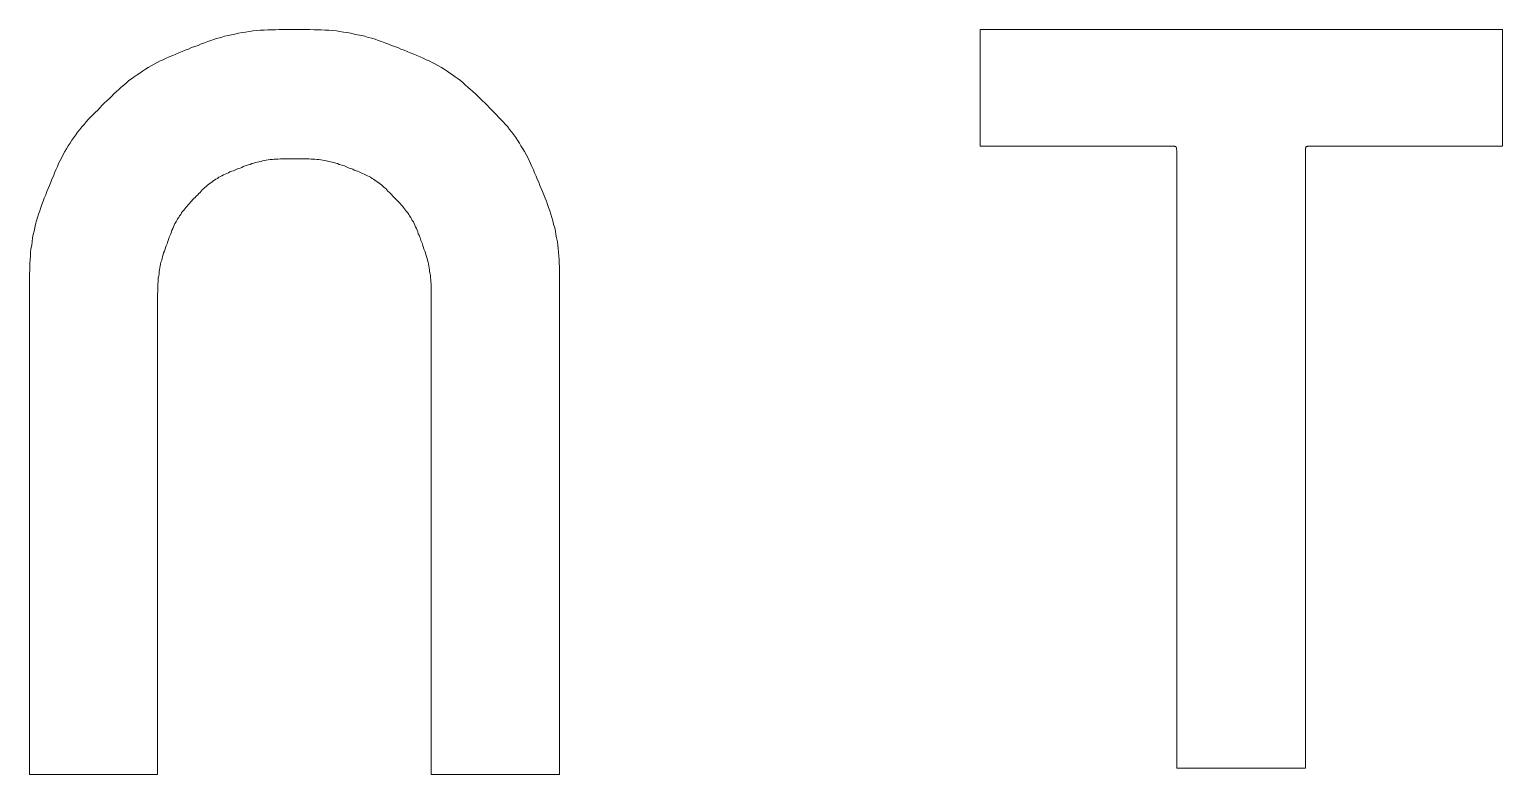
# Model space of a CAD drawing. Units: millimetres at full size, sheet at 1:100. Extents: x -138278 to 134990, y -16593 to 30671.
# Drawn here: x 61476 to 61864.7, y 21337.6 to 21534.2 of the extents above; entities that cross this region are included whole.
import ezdxf

# ---------------------------------------------------------------- set-up
doc = ezdxf.new("R2010")
doc.units = ezdxf.units.MM
doc.header["$LTSCALE"] = 100
doc.layers.add('F-0_枠', color=134, linetype='Continuous', lineweight=18)

msp = doc.modelspace()

# ---------------------------------------------------------------- linework, layer by layer
at = {"layer": 'F-0_枠'}
for points in [[(61528.4, 21532.6), (61529.3, 21532.8), (61530.2, 21533), (61531.2, 21533.2), (61532.1, 21533.4), (61533, 21533.5), (61534, 21533.7), (61535, 21533.8), (61535.9, 21533.9), (61536.9, 21534), (61537.9, 21534), (61538.9, 21534.1), (61539.9, 21534.1), (61540.9, 21534.1), (61541.9, 21534.2), (61542.9, 21534.2), (61543.9, 21534.2), (61544.9, 21534.2), (61545.9, 21534.2), (61547, 21534.2), (61548, 21534.2), (61549, 21534.2), (61550, 21534.2), (61551, 21534.1), (61552, 21534.1), (61553, 21534.1), (61554, 21534), (61555, 21534), (61556, 21533.9), (61557, 21533.8), (61557.9, 21533.7), (61558.9, 21533.5), (61559.8, 21533.4), (61560.8, 21533.2), (61561.7, 21533), (61562.6, 21532.8), (61563.6, 21532.6), (61564.5, 21532.4), (61565.4, 21532.1), (61566.3, 21531.9)], [(61864.7, 21503.4), (61864.7, 21534.2), (61726.9, 21534.2), (61726.9, 21503.4), (61777.2, 21503.4), (61777.4, 21503.4), (61777.6, 21503.4), (61777.8, 21503.4), (61778, 21503.4), (61778.1, 21503.4), (61778.2, 21503.3), (61778.4, 21503.3), (61778.4, 21503.3), (61778.5, 21503.2), (61778.6, 21503.2), (61778.6, 21503.1), (61778.7, 21503), (61778.7, 21502.9), (61778.7, 21502.8), (61778.7, 21502.6), (61778.8, 21502.3), (61778.8, 21502), (61778.8, 21501.6), (61778.8, 21501.1), (61778.8, 21500.6), (61778.8, 21339.3), (61812.7, 21339.3), (61812.7, 21500.6), (61812.7, 21501.1), (61812.7, 21501.6), (61812.7, 21502), (61812.7, 21502.3), (61812.7, 21502.6), (61812.7, 21502.8), (61812.7, 21502.9), (61812.8, 21503), (61812.8, 21503.1), (61812.9, 21503.2), (61812.9, 21503.2), (61813, 21503.3)], [(61497.7, 21516.6), (61498.3, 21517.2), (61499, 21517.8), (61499.6, 21518.4), (61500.2, 21519), (61500.9, 21519.5), (61501.6, 21520.1), (61502.2, 21520.7), (61502.9, 21521.2), (61503.6, 21521.7), (61504.4, 21522.2), (61505.1, 21522.7), (61505.8, 21523.2), (61506.6, 21523.7), (61507.3, 21524.2), (61508.1, 21524.6), (61508.9, 21525), (61509.7, 21525.5), (61510.5, 21525.9), (61511.3, 21526.2), (61512.1, 21526.6), (61512.9, 21527), (61513.8, 21527.3), (61514.6, 21527.7), (61515.4, 21528), (61516.3, 21528.4), (61517.1, 21528.7), (61518, 21529), (61518.8, 21529.4), (61519.6, 21529.7), (61520.5, 21530), (61521.3, 21530.4), (61522.2, 21530.7), (61523.1, 21531), (61523.9, 21531.3), (61524.8, 21531.6), (61525.7, 21531.9), (61526.6, 21532.1), (61527.5, 21532.4), (61528.4, 21532.6)], [(61566.3, 21531.9), (61567.2, 21531.6), (61568, 21531.3), (61568.9, 21531), (61569.8, 21530.7), (61570.6, 21530.4), (61571.5, 21530), (61572.3, 21529.7), (61573.2, 21529.4), (61574, 21529), (61574.9, 21528.7), (61575.7, 21528.4), (61576.5, 21528), (61577.4, 21527.7), (61578.2, 21527.3), (61579.1, 21527), (61579.9, 21526.6), (61580.7, 21526.2), (61581.5, 21525.9), (61582.3, 21525.5), (61583.1, 21525), (61583.9, 21524.6), (61584.7, 21524.2), (61585.4, 21523.7), (61586.2, 21523.2), (61586.9, 21522.7), (61587.6, 21522.2), (61588.3, 21521.7), (61589.1, 21521.2), (61589.7, 21520.7), (61590.4, 21520.1), (61591.1, 21519.5), (61591.7, 21519), (61592.4, 21518.4), (61593, 21517.8), (61593.7, 21517.2), (61594.3, 21516.6), (61594.9, 21516), (61595.5, 21515.4), (61596.2, 21514.8)], [(61479.3, 21488), (61479.6, 21488.9), (61479.9, 21489.7), (61480.3, 21490.6), (61480.6, 21491.4), (61480.9, 21492.2), (61481.3, 21493), (61481.6, 21493.9), (61481.9, 21494.7), (61482.3, 21495.5), (61482.6, 21496.4), (61483, 21497.2), (61483.4, 21498), (61483.7, 21498.8), (61484.1, 21499.6), (61484.5, 21500.4), (61484.9, 21501.2), (61485.3, 21502), (61485.8, 21502.7), (61486.2, 21503.5), (61486.7, 21504.2), (61487.2, 21505), (61487.7, 21505.7), (61488.2, 21506.4), (61488.7, 21507.1), (61489.3, 21507.8), (61489.8, 21508.5), (61490.4, 21509.1), (61491, 21509.8), (61491.5, 21510.4), (61492.1, 21511.1), (61492.7, 21511.7), (61493.3, 21512.3), (61494, 21512.9), (61494.6, 21513.5), (61495.2, 21514.2), (61495.8, 21514.8), (61496.4, 21515.4), (61497.1, 21516), (61497.7, 21516.6)], [(61596.2, 21514.8), (61596.8, 21514.2), (61597.4, 21513.5), (61598, 21512.9), (61598.6, 21512.3), (61599.2, 21511.7), (61599.8, 21511.1), (61600.4, 21510.4), (61601, 21509.8), (61601.6, 21509.1), (61602.2, 21508.5), (61602.7, 21507.8), (61603.3, 21507.1), (61603.8, 21506.4), (61604.3, 21505.7), (61604.8, 21505), (61605.3, 21504.2), (61605.7, 21503.5), (61606.2, 21502.7)], [(61813, 21503.3), (61813.1, 21503.3), (61813.2, 21503.3), (61813.3, 21503.4), (61813.5, 21503.4), (61813.6, 21503.4), (61813.8, 21503.4), (61814, 21503.4), (61814.3, 21503.4), (61864.7, 21503.4)], [(61550.8, 21500), (61550.3, 21500), (61549.8, 21500.1), (61549.2, 21500.1), (61548.7, 21500.1), (61548.1, 21500.1), (61547.6, 21500.1), (61547, 21500.1), (61546.5, 21500.1), (61545.9, 21500.1), (61545.4, 21500.1), (61544.9, 21500.1), (61544.3, 21500.1), (61543.8, 21500.1), (61543.2, 21500.1), (61542.7, 21500.1), (61542.2, 21500.1), (61541.6, 21500), (61541.1, 21500), (61540.6, 21500), (61540.1, 21499.9), (61539.5, 21499.9), (61539, 21499.8), (61538.5, 21499.7), (61538, 21499.6), (61537.5, 21499.5), (61537.1, 21499.4), (61536.6, 21499.3), (61536.1, 21499.2), (61535.6, 21499.1), (61535.2, 21498.9), (61534.7, 21498.8), (61534.2, 21498.6), (61533.8, 21498.5), (61533.3, 21498.3), (61532.9, 21498.2), (61532.4, 21498), (61532, 21497.8), (61531.6, 21497.6), (61531.1, 21497.5)], [(61568.3, 21493.6), (61567.9, 21493.9), (61567.5, 21494.2), (61567.1, 21494.4), (61566.8, 21494.7), (61566.4, 21494.9), (61566, 21495.2), (61565.6, 21495.4), (61565.2, 21495.6), (61564.7, 21495.8), (61564.3, 21496), (61563.9, 21496.2), (61563.5, 21496.4), (61563, 21496.6), (61562.6, 21496.8), (61562.2, 21496.9), (61561.7, 21497.1), (61561.3, 21497.3), (61560.8, 21497.5), (61560.4, 21497.6), (61560, 21497.8), (61559.5, 21498), (61559.1, 21498.2), (61558.6, 21498.3), (61558.2, 21498.5), (61557.7, 21498.6), (61557.3, 21498.8), (61556.8, 21498.9), (61556.3, 21499.1), (61555.9, 21499.2), (61555.4, 21499.3), (61554.9, 21499.4), (61554.4, 21499.5), (61553.9, 21499.6), (61553.4, 21499.7), (61552.9, 21499.8), (61552.4, 21499.9), (61551.9, 21499.9), (61551.3, 21500), (61550.8, 21500)], [(61606.2, 21502.7), (61606.6, 21502), (61607.1, 21501.2), (61607.5, 21500.4), (61607.9, 21499.6), (61608.2, 21498.8), (61608.6, 21498), (61609, 21497.2), (61609.3, 21496.4), (61609.7, 21495.5), (61610, 21494.7), (61610.4, 21493.9), (61610.7, 21493), (61611, 21492.2), (61611.4, 21491.4), (61611.7, 21490.6), (61612.1, 21489.7), (61612.4, 21488.9), (61612.7, 21488), (61613, 21487.2), (61613.3, 21486.3), (61613.6, 21485.5), (61613.8, 21484.6), (61614.1, 21483.7), (61614.3, 21482.8), (61614.6, 21481.9), (61614.8, 21481), (61614.9, 21480.1), (61615.1, 21479.2), (61615.3, 21478.2), (61615.4, 21477.3), (61615.5, 21476.3), (61615.6, 21475.4), (61615.7, 21474.4), (61615.8, 21473.5), (61615.8, 21472.5), (61615.9, 21471.6), (61615.9, 21470.7), (61615.9, 21469.9), (61615.9, 21469.1)], [(61531.1, 21497.5), (61530.7, 21497.3), (61530.2, 21497.1), (61529.8, 21496.9), (61529.4, 21496.8), (61528.9, 21496.6), (61528.5, 21496.4), (61528.1, 21496.2), (61527.6, 21496), (61527.2, 21495.8), (61526.8, 21495.6), (61526.4, 21495.4), (61526, 21495.2), (61525.6, 21494.9), (61525.2, 21494.7), (61524.8, 21494.4), (61524.4, 21494.2), (61524.1, 21493.9), (61523.7, 21493.6), (61523.3, 21493.4), (61523, 21493.1), (61522.6, 21492.8), (61522.3, 21492.5), (61522, 21492.2), (61521.6, 21491.9), (61521.3, 21491.5), (61521, 21491.2), (61520.7, 21490.9), (61520.4, 21490.6), (61520, 21490.2), (61519.7, 21489.9), (61519.4, 21489.6), (61519.1, 21489.3), (61518.8, 21488.9), (61518.5, 21488.6), (61518.2, 21488.3), (61517.9, 21487.9), (61517.6, 21487.6), (61517.3, 21487.2), (61517, 21486.9)], [(61579, 21479.4), (61578.8, 21479.9), (61578.6, 21480.3), (61578.5, 21480.8), (61578.3, 21481.2), (61578.1, 21481.7), (61577.9, 21482.1), (61577.7, 21482.6), (61577.5, 21483), (61577.3, 21483.4), (61577, 21483.8), (61576.8, 21484.2), (61576.6, 21484.6), (61576.3, 21485), (61576.1, 21485.4), (61575.8, 21485.8), (61575.5, 21486.2), (61575.2, 21486.5), (61575, 21486.9), (61574.7, 21487.2), (61574.4, 21487.6), (61574.1, 21487.9), (61573.8, 21488.3), (61573.5, 21488.6), (61573.2, 21488.9), (61572.8, 21489.3), (61572.5, 21489.6), (61572.2, 21489.9), (61571.9, 21490.2), (61571.6, 21490.6), (61571.3, 21490.9), (61571, 21491.2), (61570.6, 21491.5), (61570.3, 21491.9), (61570, 21492.2), (61569.6, 21492.5), (61569.3, 21492.8), (61569, 21493.1), (61568.6, 21493.4), (61568.3, 21493.6)], [(61510.1, 21469.2), (61510, 21468.7), (61510, 21468.1), (61510, 21467.6), (61509.9, 21467), (61509.9, 21466.5), (61509.9, 21466), (61509.9, 21465.4), (61509.9, 21465), (61509.8, 21464.5), (61509.8, 21464.1), (61509.8, 21463.7), (61509.8, 21463.4), (61509.8, 21337.6), (61476, 21337.6), (61476, 21467.2), (61476, 21467.8), (61476, 21468.4), (61476, 21469.1), (61476, 21469.9), (61476.1, 21470.7), (61476.1, 21471.6), (61476.1, 21472.5), (61476.2, 21473.5), (61476.3, 21474.4), (61476.3, 21475.4), (61476.4, 21476.3), (61476.6, 21477.3), (61476.7, 21478.2), (61476.8, 21479.2), (61477, 21480.1), (61477.2, 21481), (61477.4, 21481.9), (61477.6, 21482.8), (61477.9, 21483.7), (61478.1, 21484.6), (61478.4, 21485.5), (61478.7, 21486.3), (61479, 21487.2), (61479.3, 21488)], [(61517, 21486.9), (61516.7, 21486.5), (61516.4, 21486.2), (61516.1, 21485.8), (61515.9, 21485.4), (61515.6, 21485), (61515.4, 21484.6), (61515.1, 21484.2), (61514.9, 21483.8), (61514.7, 21483.4), (61514.4, 21483), (61514.2, 21482.6), (61514, 21482.1), (61513.8, 21481.7), (61513.6, 21481.2), (61513.5, 21480.8), (61513.3, 21480.3), (61513.1, 21479.9), (61512.9, 21479.4), (61512.8, 21479), (61512.6, 21478.5), (61512.4, 21478), (61512.3, 21477.6), (61512.1, 21477.1), (61511.9, 21476.7), (61511.8, 21476.2), (61511.6, 21475.7), (61511.4, 21475.3), (61511.3, 21474.8), (61511.1, 21474.3), (61511, 21473.8), (61510.9, 21473.3), (61510.7, 21472.8), (61510.6, 21472.3), (61510.5, 21471.8), (61510.4, 21471.3), (61510.3, 21470.8), (61510.2, 21470.3), (61510.2, 21469.7), (61510.1, 21469.2)], [(61615.9, 21469.1), (61615.9, 21468.4), (61615.9, 21467.8), (61615.9, 21467.2), (61615.9, 21337.6), (61582, 21337.6), (61582, 21463.4), (61582, 21463.7), (61582, 21464.1), (61582, 21464.5), (61582, 21465), (61582, 21465.4), (61582, 21466), (61582, 21466.5), (61582, 21467), (61581.9, 21467.6), (61581.9, 21468.1), (61581.8, 21468.7), (61581.8, 21469.2), (61581.7, 21469.7), (61581.6, 21470.3), (61581.6, 21470.8), (61581.5, 21471.3), (61581.4, 21471.8), (61581.3, 21472.3), (61581.2, 21472.8), (61581, 21473.3), (61580.9, 21473.8), (61580.8, 21474.3), (61580.6, 21474.8), (61580.5, 21475.3), (61580.3, 21475.7), (61580.1, 21476.2), (61580, 21476.7), (61579.8, 21477.1), (61579.7, 21477.6), (61579.5, 21478), (61579.3, 21478.5), (61579.2, 21479), (61579, 21479.4)]]:
    msp.add_lwpolyline(points, dxfattribs=at)

doc.saveas('drawing.dxf')
